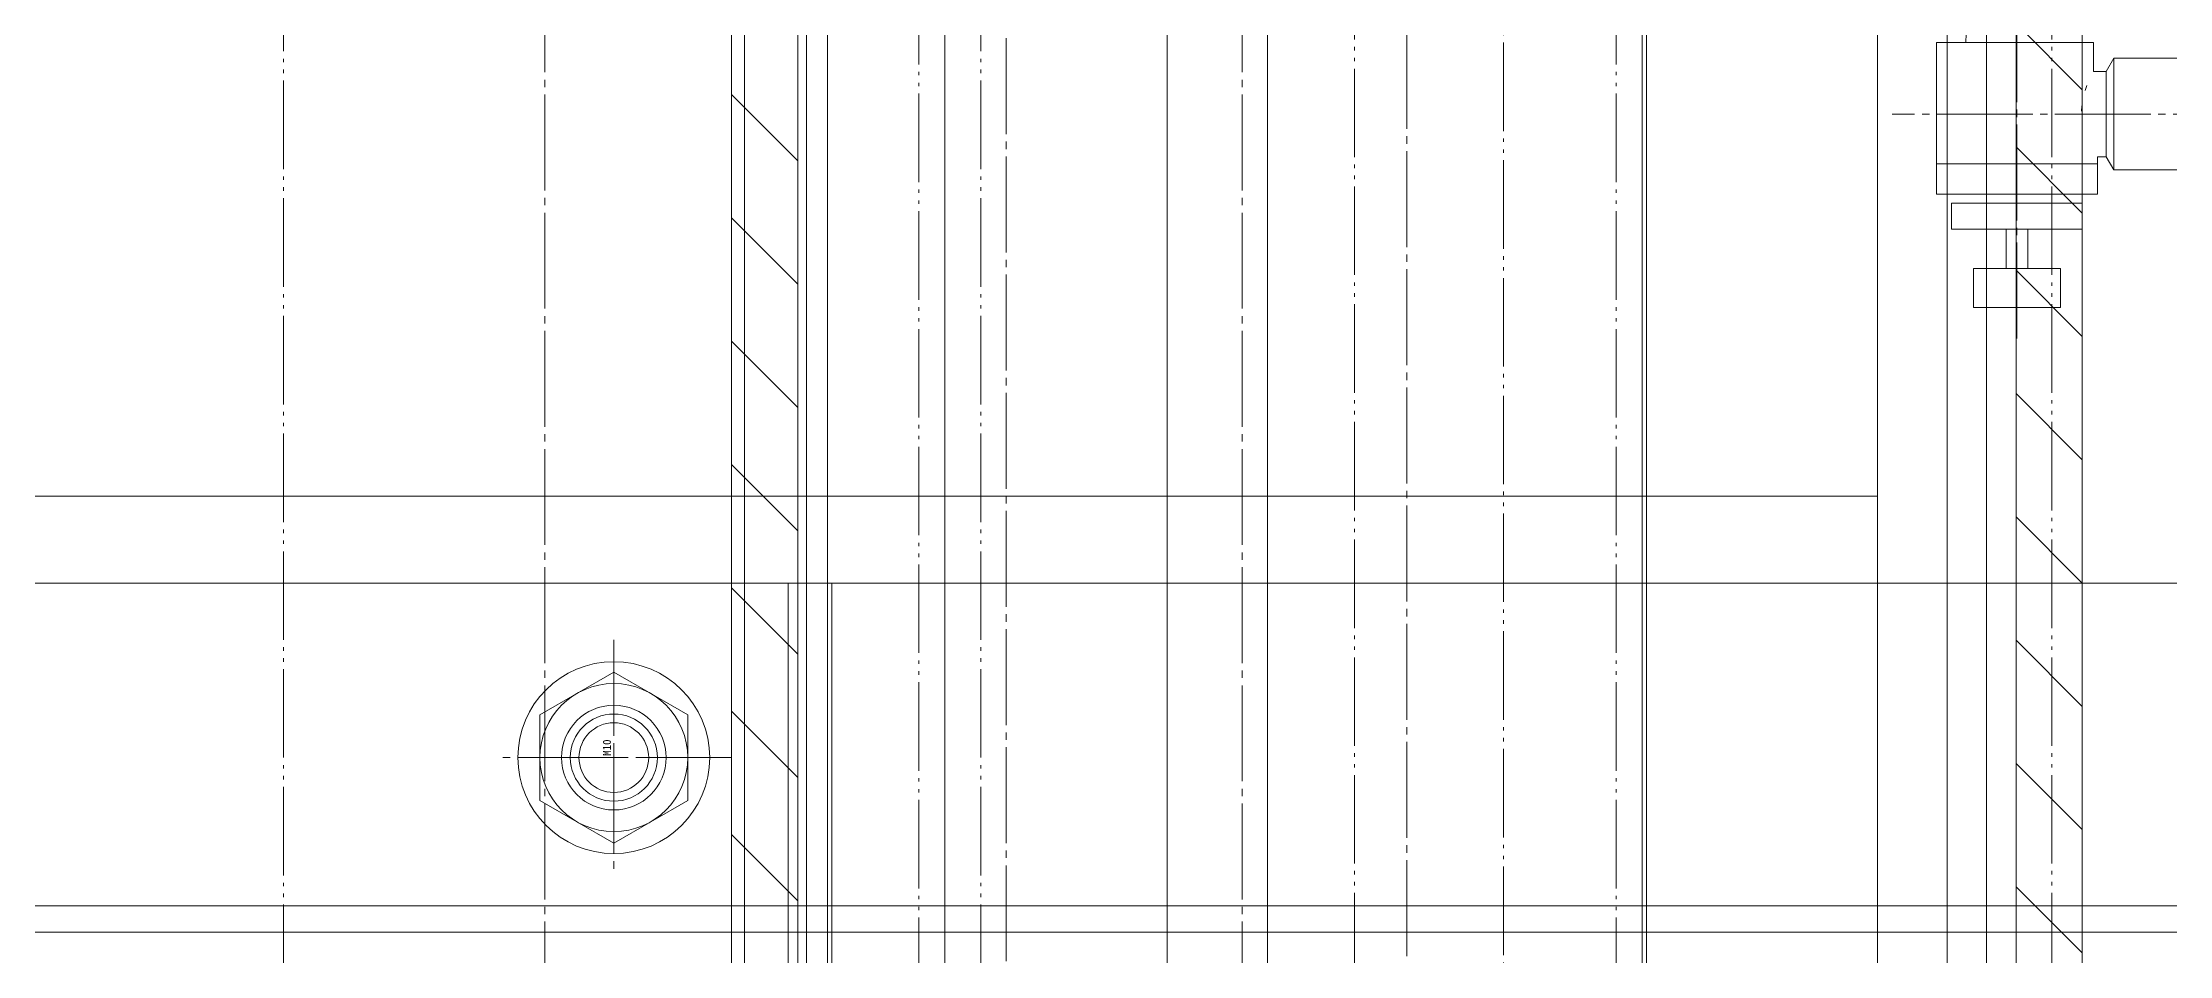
# Model space of a CAD drawing. Units: millimetres at full size. Extents: x -21196 to 21204, y -11807 to 11807.
# Drawn here: x -6920.1 to -6676, y -1602.8 to -1498.1 of the extents above; entities that cross this region are included whole.
import ezdxf
from ezdxf.enums import TextEntityAlignment as Align

# ---------------------------------------------------------------- set-up
doc = ezdxf.new("R2010")
doc.units = ezdxf.units.MM
doc.header["$LTSCALE"] = 0.5
doc.linetypes.add('USER3', pattern=[26.999999, 20.299999, -1.7, 0.8, -1.7, 0.8, -1.7])
doc.linetypes.add('USER4', pattern=[27.1, 22, -1.7, 1.7, -1.7])
doc.layers.add('1-0_設備-5(241129配置図菊池追記(立面図).jww)(機器配置図 260128.dwg)', color=7, linetype='Continuous', lineweight=9)
doc.styles.add('ＭＳ ゴシック', font='')
doc.styles.get('ＭＳ ゴシック').set_extended_font_data('MS Gothic')

msp = doc.modelspace()

# ---------------------------------------------------------------- linework, layer by layer
at = {"layer": '1-0_設備-5(241129配置図菊池追記(立面図).jww)(機器配置図 260128.dwg)', "linetype": 'USER4'}
for p, q in [((-6763.5215, -3662.4988), (-6763.5215, -1337.5378)), ((-6809.5215, -1348.6084), (-6809.5215, -3511.6859)), ((-6862.4215, -1368.6084), (-6862.4215, -3491.6859)), ((-6782.4215, -1368.6084), (-6782.4215, -3491.6859)), ((-6693.5215, -1532.0873), (-6693.5217, -1488.1471)), ((-6664.611, -1506.347), (-6707.8564, -1506.347)), ((-6854.5215, -1566.6349), (-6854.5215, -1593.6594)), ((-6854.5215, -1589.4882), (-6854.5215, -1570.8061)), ((-6854.5215, -1589.4882), (-6854.5215, -1570.8061)), ((-6841.0093, -1580.1471), (-6868.0338, -1580.1471)), ((-6863.8626, -1580.1471), (-6845.1805, -1580.1471)), ((-6863.8626, -1580.1471), (-6845.1805, -1580.1471))]:
    msp.add_line(p, q, dxfattribs=at)
at = {"layer": '1-0_設備-5(241129配置図菊池追記(立面図).jww)(機器配置図 260128.dwg)'}
for p, q in [((-6816.5215, -1375.1471), (-6816.5215, -3485.1471)), ((-6736.5215, -1375.1471), (-6736.5215, -3485.1471)), ((-6701.5215, -3430.1471), (-6701.5215, -1430.1471)), ((-6709.5215, -1437.1471), (-6709.5215, -3423.1471)), ((-6833.4215, -3420.1471), (-6833.4215, -1440.1471)), ((-6830.0215, -3420.1471), (-6830.0215, -1440.1471)), ((-6791.0215, -3420.1471), (-6791.0215, -1440.1471)), ((-6736.0215, -1440.1471), (-6736.0215, -3420.1471)), ((-6697.0215, -3420.1471), (-6697.0215, -1440.1471)), ((-6693.6215, -3420.1471), (-6693.6215, -1440.1471)), ((-6699.368, -1498.147), (-6699.243, -1494.1471)), ((-6686.0215, -1503.5555), (-6693.6215, -1495.9555)), ((-6702.7715, -1498.147), (-6684.7214, -1498.147)), ((-6702.7715, -1512.047), (-6702.7715, -1498.147)), ((-6684.7214, -1501.4471), (-6684.7214, -1498.147)), ((-6683.2877, -1501.4471), (-6682.4216, -1499.9469)), ((-6682.4214, -1512.7469), (-6682.4215, -1499.9469)), ((-6682.4214, -1499.947), (-6671.3215, -1499.947)), ((-6685.6758, -1503.6359), (-6685.4835, -1503.0644)), ((-6684.7214, -1501.4471), (-6683.2876, -1501.4471)), ((-6683.2877, -1501.4472), (-6683.2875, -1511.2471)), ((-6833.4215, -1511.719), (-6841.0215, -1504.119)), ((-6686.1136, -1506.0262), (-6686.0587, -1505.4186)), ((-6686.0215, -1517.6977), (-6693.6215, -1510.0977)), ((-6702.7715, -1515.547), (-6702.7715, -1512.047)), ((-6684.2715, -1512.047), (-6702.7715, -1512.047)), ((-6684.2766, -1511.2471), (-6683.2874, -1511.2471)), ((-6684.2766, -1512.047), (-6684.2766, -1511.2471)), ((-6684.2715, -1515.547), (-6684.2715, -1512.047)), ((-6683.2874, -1511.2471), (-6682.4215, -1512.7468)), ((-6682.4214, -1512.747), (-6671.3215, -1512.747)), ((-6700.5215, -1515.547), (-6702.7715, -1515.547)), ((-6684.2715, -1515.547), (-6700.5215, -1515.547)), ((-6693.5215, -1516.547), (-6701.0215, -1516.547)), ((-6701.0215, -1516.547), (-6701.0215, -1519.547)), ((-6686.0215, -1516.547), (-6693.5215, -1516.547)), ((-6686.0215, -1519.547), (-6686.0215, -1516.547)), ((-6833.4215, -1525.8611), (-6841.0215, -1518.2611)), ((-6693.5215, -1519.547), (-6701.0215, -1519.547)), ((-6694.7715, -1519.547), (-6694.7715, -1524.047)), ((-6686.0215, -1519.547), (-6693.5215, -1519.547)), ((-6692.2715, -1524.047), (-6692.2715, -1519.547)), ((-6698.5215, -1524.047), (-6698.5215, -1528.547)), ((-6698.5215, -1524.047), (-6692.2715, -1524.047)), ((-6686.0215, -1531.8398), (-6693.6215, -1524.2398)), ((-6692.2715, -1524.047), (-6688.5215, -1524.047)), ((-6688.5215, -1528.547), (-6688.5215, -1524.047)), ((-6688.5215, -1528.547), (-6698.5215, -1528.547)), ((-6833.4215, -1540.0033), (-6841.0215, -1532.4033)), ((-6686.0215, -1545.9819), (-6693.6215, -1538.3819)), ((-6833.4215, -1554.1454), (-6841.0215, -1546.5454)), ((-7234.5215, -1550.1471), (-6709.5215, -1550.1471)), ((-6686.0215, -1560.1241), (-6693.6215, -1552.5241)), ((-6833.4215, -1568.2876), (-6841.0215, -1560.6876)), ((-6834.5215, -1560.1471), (-6834.5215, -3040.1471)), ((-6686.0215, -1574.2662), (-6693.6215, -1566.6662)), ((-6863.0085, -1585.0471), (-6863.0085, -1575.2471)), ((-6833.4215, -1582.4297), (-6841.0215, -1574.8297)), ((-6686.0215, -1588.4083), (-6693.6215, -1580.8083)), ((-6863.0085, -1585.0471), (-6854.5215, -1589.9471)), ((-6833.4215, -1596.5718), (-6841.0215, -1588.9718)), ((-6686.0215, -1602.5505), (-6693.6215, -1594.9505)), ((-7329.5215, -1597.1471), (-6629.5215, -1597.1471)), ((-6635.5215, -1600.1471), (-7323.5215, -1600.1471))]:
    msp.add_line(p, q, dxfattribs=at)
at = {"layer": '1-0_設備-5(241129配置図菊池追記(立面図).jww)(機器配置図 260128.dwg)', "linetype": 'USER3'}
for points in [[(-6819.5215, -3485.1471), (-6819.5215, -1375.1471), (-6796.5215, -1375.1471), (-6794.5215, -1377.1471), (-6794.5215, -1435.1471)], [(-6739.5215, -3485.1471), (-6739.5215, -1375.1471), (-6716.5215, -1375.1471), (-6714.5215, -1377.1471), (-6714.5215, -1435.1471)], [(-6784.5215, -1445.1471), (-6771.5215, -1445.1471), (-6769.5215, -1447.1471), (-6769.5215, -3413.1471)], [(-6704.5215, -1445.1471), (-6691.5215, -1445.1471), (-6689.5215, -1447.1471), (-6689.5215, -3413.1471)]]:
    msp.add_lwpolyline(points, dxfattribs=at)
at = {"layer": '1-0_設備-5(241129配置図菊池追記(立面図).jww)(機器配置図 260128.dwg)'}
for points in [[(-6609.5215, -1430.1471), (-6709.5215, -1430.1471), (-6709.5215, -3430.1471), (-6609.5215, -3430.1471)], [(-6841.0215, -3419.1471), (-6841.0215, -1441.1471), (-6840.0215, -1440.1471), (-6687.0215, -1440.1471), (-6686.0215, -1441.1471), (-6686.0215, -3419.1471), (-6687.0215, -3420.1471), (-6840.0215, -3420.1471)], [(-6839.5215, -3389.1471), (-6839.5215, -1471.1471), (-6838.5215, -1470.1471), (-6780.5215, -1470.1471), (-6779.5215, -1471.1471), (-6779.5215, -3389.1471), (-6780.5215, -3390.1471), (-6838.5215, -3390.1471)], [(-6629.5215, -1565.1471), (-6629.5215, -1600.1471), (-7329.5215, -1600.1471), (-7329.5215, -1565.1471), (-7324.5215, -1560.1471), (-6634.5215, -1560.1471)], [(-6829.5215, -1560.1471), (-6829.5215, -3040.1471), (-7129.5215, -3040.1471), (-7129.5215, -1560.1471)]]:
    msp.add_lwpolyline(points, close=True, dxfattribs=at)
at = {"layer": '1-0_設備-5(241129配置図菊池追記(立面図).jww)(機器配置図 260128.dwg)', "linetype": 'USER3'}
for points in [[(-6892.4215, -3389.1471), (-6892.4215, -1471.1471), (-6891.4215, -1470.1471), (-6833.4215, -1470.1471), (-6832.4215, -1471.1471), (-6832.4215, -3389.1471), (-6833.4215, -3390.1471), (-6891.4215, -3390.1471)], [(-6812.4215, -3389.1471), (-6812.4215, -1471.1471), (-6811.4215, -1470.1471), (-6753.4215, -1470.1471), (-6752.4215, -1471.1471), (-6752.4215, -3389.1471), (-6753.4215, -3390.1471), (-6811.4215, -3390.1471)], [(-8999.5215, -1480.1471), (-6779.5215, -1480.1471), (-6779.5215, -3380.1471), (-8999.5215, -3380.1471)], [(-8999.5215, -1480.1471), (-6832.4215, -1480.1471), (-6832.4215, -3380.1471), (-8999.5215, -3380.1471)], [(-8995.3229, -1480.1471), (-6686.0215, -1480.1471), (-6686.0215, -3380.1471), (-8995.3229, -3380.1471)]]:
    msp.add_lwpolyline(points, close=True, dxfattribs=at)
at = {"layer": '1-0_設備-5(241129配置図菊池追記(立面図).jww)(機器配置図 260128.dwg)'}
for points in [[(-6624.5215, -2965.1471), (-6624.5215, -3035.1471), (-6629.5215, -3040.1471), (-7329.5215, -3040.1471), (-7334.5215, -3035.1471), (-7334.5215, -1565.1471), (-7329.5215, -1560.1471), (-6629.5215, -1560.1471), (-6624.5215, -1565.1471), (-6624.5215, -1635.1471)], [(-6846.0345, -1575.2471), (-6854.5215, -1570.3471), (-6863.0085, -1575.2471)], [(-6854.5215, -1589.9471), (-6846.0345, -1585.0471), (-6846.0345, -1575.2471)]]:
    msp.add_lwpolyline(points, dxfattribs=at)
for radius in [11, 8.487, 6, 6, 5, 4]:
    msp.add_circle((-6854.5215, -1580.1471), radius, dxfattribs=at)

# ---------------------------------------------------------------- texts
at = {"layer": '1-0_設備-5(241129配置図菊池追記(立面図).jww)(機器配置図 260128.dwg)', "style": 'ＭＳ ゴシック'}
msp.add_text('M10', height=0.918, rotation=90, dxfattribs=at).set_placement((-6854.5848, -1579.94), align=Align.BOTTOM_LEFT)

doc.saveas('drawing.dxf')
